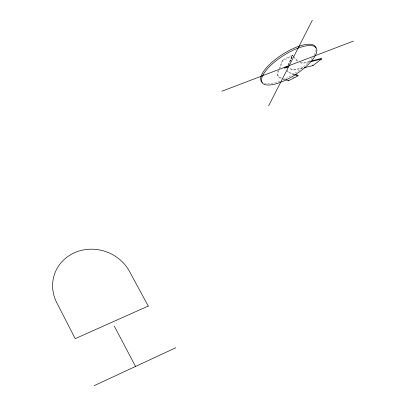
<?xml version="1.0" encoding="UTF-8"?>
<svg xmlns="http://www.w3.org/2000/svg" width="406" height="406" viewBox="0 0 406 406"><rect width="100%" height="100%" fill="white"/><g stroke="black" fill="none" stroke-linecap="round" stroke-linejoin="round"><path stroke-width="0.3" stroke-dasharray="2.03 1.52" d="M278.298 70.405C276.141 73.75 277.927 78.119 281.947 78.668M278.856 70.598L277.821 74.034L278.08 76.272M293.929 57.007L292.386 55.049L282.49 60.078L279.054 68.462M289.965 62.382L292.792 55.678L282.896 60.712L279.688 68.518M288.214 65.001L292.386 55.049M288.296 65.122L292.467 55.175L293.604 56.5M292.685 77.785L294.355 76.932M302.815 67.574C298.562 68.269 293.705 70.654 289.574 68.381M302.531 68.213C298.288 68.898 293.041 71.441 289.199 68.345M309.636 61.387L302.805 62.636L299.755 62.407M308.905 62.118C305.789 62.681 302.384 63.879 299.293 62.595M283.297 79.109L284.86 79.581M283.429 78.652L284.469 78.967M293.99 74.105L289.057 72.278L287.346 70.72C288.539 73.202 291.518 73.725 293.868 74.557M281.556 78.053L278.678 76.719L277.684 75.648M297.578 61.128L294.583 57.688M297.222 60.956L294.254 57.398M291.427 57.688L291.752 58.19M290.483 59.91L290.803 60.413M288.91 63.61L289.229 64.112M282.49 60.078L282.896 60.712M287.514 70.695L287.742 71.339M316.035 49.557A32.125 11.282 -32.7 0 1 313.813 55.505M312.27 57.779A32.125 11.282 -32.7 0 1 283.2 79.632M279.907 81.002A32.125 11.282 -32.7 0 1 264.316 83.413"/><path stroke-width="0.61" d="M285.088 67.137L284.51 68.279L288.615 66.716M285.88 67.756L286.458 66.614M287.245 67.239L287.829 66.092M268.625 105.849L312.321 20.3M304.277 67.782L313.026 65.539L321.623 58.951L321.303 58.464L312.031 60.809M285.454 79.749L288.625 80.667L298.08 75.831L297.689 75.227L295.73 74.633M94.101 385.7L175.813 347.734M221.833 91.238L353.398 41.113M321.623 58.951L310.549 61.732M294.38 74.714L298.08 75.831M312.711 65.051L313.026 65.539M288.235 80.058L288.625 80.667M114.279 326.125L135.538 366.445M262.367 82.489A32.125 11.282 -32.7 0 1 282.165 54.577A32.125 11.282 -32.7 0 1 315.919 47.979M263.21 74.597L262.185 76.734A32.14 11.251 -32.7 0 0 280.455 82.322A32.14 11.251 -32.7 0 0 314.614 56.738L315.777 54.592A32.14 11.251 -32.7 0 0 297.872 48.202A32.14 11.251 -32.7 0 0 263.21 74.597M148.256 306.063L75.191 338.65L56.779 302.703A41.026 37.946 18.4 0 1 74.932 252.537A41.026 37.946 18.4 0 1 129.453 271.375L148.256 306.063"/></g></svg>
